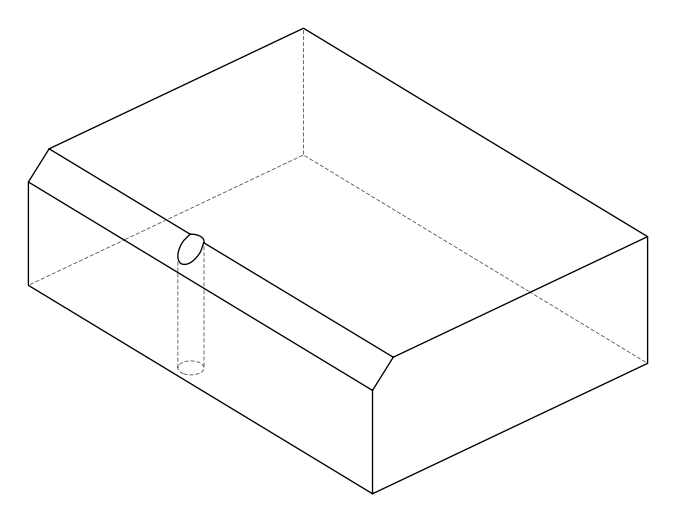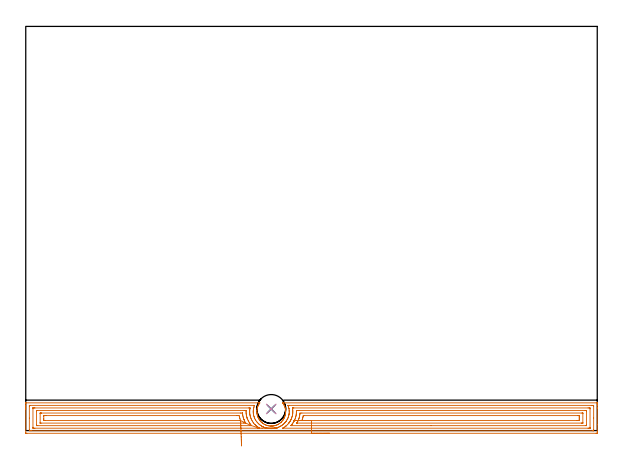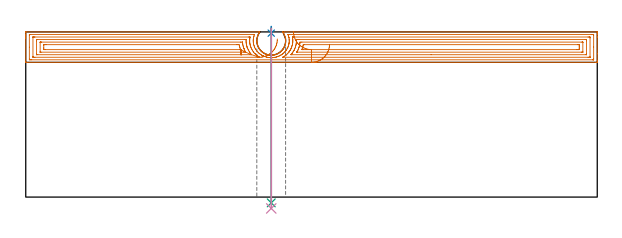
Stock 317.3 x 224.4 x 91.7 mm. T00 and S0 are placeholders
(PLAN: 4 operations, 3 tool changes, 16.3 min)
(1 AREA_MILL | FG_CHAMFER_SURFACE | UGT0205_001 | 15.47 min | 45284 mm3)
(2 SPOT_DRILL | STEP1HOLE | NXT0321_9005460120000 | 0.03 min | 0 mm3)
(3 DRILL_THROUGH_HOLE_INTO_CENTER | STEP1HOLE | NXT0301_065 | 0.39 min | 6029 mm3)
(4 DRILL_TO_ENLARGE_THROUGH_HOLE | STEP1HOLE | UGT0301_006 | 0.4 min | 11396 mm3)
(TOOL UGT0205_001 | Chamfer Mill 20 x 3 x 45 deg. | D20 FL50 Z2)
(TOOL NXT0321_9005460120000 | NC Spot Drill, 142deg, 12mm, Carbide, Uncoated | D12 PA142 FL30 Z2)
(TOOL NXT0301_065 | Carbide Drill 9.4mm [860.1-0940-075A1-MM 2214] | D9.4 PA140 FL98 Z2)
(TOOL UGT0301_006 | Twist Drill 16 mm | D16 PA118 FL120 Z2)
(OP 1 AREA_MILL)
G17 G21 G94 G90
T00 M6
G54
G17 G0 G90 X168.65 Y-1.5 S1061 M3
G43 Z101.7 H0
Z84.8
G94 G1 X168.612 Z83.928 F250.
X168.498 Z83.063
X168.309 Z82.212
X168.047 Z81.38
X167.713 Z80.574
X167.31 Z79.8
X166.842 Z79.064
X166.31 Z78.372
X165.721 Z77.729
X165.078 Z77.139
X164.386 Z76.608
X163.65 Z76.14
X162.876 Z75.737
X162.07 Z75.403
X161.238 Z75.141
X160.387 Z74.952
X159.522 Z74.838
X158.65 Z74.8
X0.611
X0.21 Y-1.496 Z74.802
X0.01 Y-1.492 Z74.806
X0. Y-1.288 Z75.01
Y11.65 Z87.945
Y12.256 Z88.55
Y12.814 Z89.11
Y13.14 Z89.436
Y13.698 Z89.994
Y14.024 Z90.319
Y15.037 Z91.337
X0.008 Y15.383 Z91.674
X0.009 Y15.397 Z91.688
X0.165 Y15.4 Z91.7
X129.185
X129.959 Y15.394 Z91.691
X129.937 Y15.359 Z91.656
X129.792 Y15.146 Z91.445
X129.448 Y14.61 Z90.909
X129.202 Y14.184 Z90.484
X128.991 Y13.73 Z90.03
X128.812 Y13.292 Z89.592
X128.66 Y12.85 Z89.15
X128.539 Y12.411 Z88.711
X128.448 Y11.97 Z88.27
X128.329 Y11.09 Z87.39
X128.31 Y10.901 Z87.201
X128.309 Y10.21 Z86.51
X128.31 Y10.099 Z86.399
X128.344 Y9.714 Z86.014
X128.392 Y9.33 Z85.63
X128.471 Y8.889 Z85.189
X128.575 Y8.45 Z84.75
X128.707 Y8.008 Z84.308
X128.864 Y7.57 Z83.87
X129.025 Y7.19 Z83.49
X129.202 Y6.814 Z83.114
X129.269 Y6.69 Z82.99
X129.536 Y6.245 Z82.545
X129.825 Y5.81 Z82.11
X129.957 Y5.631 Z81.93
X130.095 Y5.457 Z81.755
X130.341 Y5.181 Z81.481
X130.567 Y4.931 Z81.229
X130.772 Y4.723 Z81.022
X130.987 Y4.522 Z80.821
X131.087 Y4.439 Z80.738
X131.276 Y4.282 Z80.58
X131.417 Y4.173 Z80.469
X131.573 Y4.051 Z80.349
X131.834 Y3.87 Z80.17
X131.88 Y3.838 Z80.138
X132.321 Y3.571 Z79.869
X132.772 Y3.328 Z79.625
X133.101 Y3.171 Z79.47
X133.38 Y3.056 Z79.356
X133.664 Y2.952 Z79.251
X134.109 Y2.816 Z79.112
X134.273 Y2.772 Z79.071
X134.362 Y2.75 Z79.048
X134.557 Y2.702 Z78.996
X135.002 Y2.615 Z78.912
X135.449 Y2.556 Z78.85
X135.895 Y2.515 Z78.815
X136.118 Y2.504 Z78.804
X136.238 Y2.505 Z78.805
X136.289 Y2.506 Z78.803
X136.328 Z78.802
X136.423 Y2.505 Z78.805
X136.509
X136.788 Y2.52 Z78.82
X136.791
X137.234 Y2.565 Z78.857
X137.54 Y2.608 Z78.905
X137.681 Y2.628 Z78.926
X138.114 Y2.717 Z79.014
X138.126 Y2.72 Z79.016
X138.574 Y2.84 Z79.138
X139.018 Y2.985 Z79.284
X139.496 Y3.172 Z79.469
X139.629 Y3.234 Z79.533
X139.911 Y3.369 Z79.666
X140.361 Y3.62 Z79.917
X140.803 Y3.894 Z80.192
X140.901 Y3.963 Z80.262
X141.027 Y4.051 Z80.349
X141.367 Y4.32 Z80.617
X141.685 Y4.591 Z80.891
X141.695 Y4.6 Z80.899
X141.836 Y4.739 Z81.034
X141.993 Y4.891 Z81.189
X142.034 Y4.931 Z81.229
X142.318 Y5.242 Z81.538
X142.588 Y5.56 Z81.859
X142.773 Y5.81 Z82.11
X142.786 Y5.829 Z82.128
X142.943 Y6.066 Z82.362
X142.976 Y6.114 Z82.413
X143.014 Y6.171 Z82.471
X143.064 Y6.245 Z82.545
X143.328 Y6.69 Z82.99
X143.48 Y6.976 Z83.276
X143.732 Y7.57 Z83.87
X143.893 Y8.008 Z84.308
X144.025 Y8.45 Z84.75
X144.129 Y8.889 Z85.189
X144.207 Y9.33 Z85.63
X144.259 Y9.769 Z86.069
X144.287 Y10.21 Z86.51
X144.29 Y10.65 Z86.95
X144.27 Y11.09 Z87.39
X144.225 Y11.531 Z87.831
X144.156 Y11.97 Z88.27
X144.061 Y12.411 Z88.711
X143.94 Y12.85 Z89.15
X143.789 Y13.292 Z89.592
X143.612 Y13.73 Z90.03
X143.48 Y14.024 Z90.324
X143.325 Y14.32 Z90.619
X143.154 Y14.61 Z90.91
X142.74 Y15.239 Z91.538
X142.663 Y15.355 Z91.655
X142.639 Y15.393 Z91.693
X143.471 Y15.4 Z91.7
X317.135
X317.291 Y15.397 Z91.688
X317.292 Y15.383 Z91.674
X317.3 Y15.037 Z91.337
Y14.677 Z90.977
Y14.024 Z90.319
Y12.814 Z89.11
Y12.256 Z88.55
Y3.249 Z79.547
Y-0.73 Z75.567
X317.297 Y-1.009 Z75.289
X317.291 Y-1.492 Z74.806
X317.179 Y-1.495 Z74.803
X316.689 Y-1.5 Z74.8
X158.65
Y-0.086 Z76.214
X3.29
X2.397 Y-0.085 Z76.215
X2.357 Y-0.084 Z76.216
X2.01 Y-0.071 Z76.229
X2.006 Y0.034 Z76.334
X2.001 Y0.267 Z76.567
X2. Y6.901 Z83.201
X2.001 Y13.532 Z89.832
X2.008 Y13.926 Z90.226
X2.01 Y13.974 Z90.274
X2.026 Y13.979 Z90.279
X2.077 Y13.982 Z90.282
X2.184 Y13.984 Z90.284
X2.397 Y13.986 Z90.286
X2.436
X126.546 Y13.985 Z90.285
X126.907 Y13.98 Z90.28
X126.988 Y13.979 Z90.279
X126.987 Y13.946 Z90.246
X126.713 Y13.14 Z89.44
X126.666 Y12.982 Z89.282
X126.507 Y12.354 Z88.654
X126.49 Y12.272 Z88.572
X126.487 Y12.256 Z88.556
X126.378 Y11.499 Z87.799
X126.363 Y11.371 Z87.671
X126.327 Y11.023 Z87.323
X126.314 Y10.678 Z86.978
Y10.487 Z86.787
X126.319 Y10.143 Z86.443
X126.339 Y9.769 Z86.069
X126.358 Y9.603 Z85.903
X126.409 Y9.215 Z85.515
X126.482 Y8.743 Z85.043
X126.486 Y8.719 Z85.019
X126.507 Y8.623 Z84.923
X126.725 Y7.834 Z84.134
X126.825 Y7.519 Z83.819
X127.049 Y6.95 Z83.25
X127.399 Y6.195 Z82.495
X127.474 Y6.066 Z82.366
X127.579 Y5.888 Z82.188
X128.044 Y5.181 Z81.481
X128.292 Y4.851 Z81.151
X128.778 Y4.297 Z80.597
X129.185 Y3.874 Z80.174
X129.427 Y3.649 Z79.949
X129.708 Y3.413 Z79.713
X130.078 Y3.121 Z79.421
X130.428 Y2.874 Z79.174
X130.966 Y2.528 Z78.828
X130.978 Y2.521 Z78.821
X131.597 Y2.191 Z78.491
X131.864 Y2.061 Z78.361
X132.034 Y1.982 Z78.282
X132.727 Y1.704 Z78.004
X132.757 Y1.693 Z77.993
X132.907 Y1.644 Z77.944
X133.65 Y1.435 Z77.735
X133.934 Y1.362 Z77.662
X134.542 Y1.244 Z77.544
X135.012 Y1.179 Z77.479
X135.435 Y1.137 Z77.437
X135.985 Y1.1 Z77.4
X136.328 Y1.097 Z77.397
X136.865 Y1.112 Z77.412
X137.221 Y1.141 Z77.441
X137.68 Y1.19 Z77.49
X138.114 Y1.254 Z77.554
X138.443 Y1.318 Z77.618
X139.007 Y1.449 Z77.749
X139.161 Y1.491 Z77.791
X139.68 Y1.644 Z77.944
X139.868 Y1.706 Z78.006
X139.9 Y1.717 Z78.017
X140.485 Y1.949 Z78.249
X140.793 Y2.091 Z78.391
X141.09 Y2.234 Z78.534
X141.634 Y2.528 Z78.828
X141.667 Y2.547 Z78.847
X142.207 Y2.896 Z79.196
X142.578 Y3.163 Z79.463
X142.72 Y3.273 Z79.573
X142.892 Y3.413 Z79.713
X143.202 Y3.68 Z79.98
X143.471 Y3.929 Z80.229
X143.655 Y4.115 Z80.415
X143.827 Y4.297 Z80.597
X144.078 Y4.58 Z80.88
X144.364 Y4.917 Z81.217
X144.478 Y5.069 Z81.369
X144.556 Y5.181 Z81.481
X144.834 Y5.6 Z81.9
X145.123 Y6.066 Z82.366
X145.172 Y6.15 Z82.45
X145.257 Y6.304 Z82.604
X145.462 Y6.747 Z83.047
X145.547 Y6.95 Z83.25
X145.718 Y7.378 Z83.678
X145.875 Y7.834 Z84.134
X145.938 Y8.044 Z84.344
X146.112 Y8.719 Z85.019
X146.119 Y8.749 Z85.049
X146.15 Y8.92 Z85.22
X146.233 Y9.52 Z85.82
X146.24 Y9.603 Z85.903
X146.282 Y10.356 Z86.656
X146.28 Y10.487 Z86.787
X146.252 Y11.27 Z87.57
X146.241 Y11.371 Z87.671
X146.15 Y12.083 Z88.383
X146.116 Y12.256 Z88.556
X146.107 Y12.298 Z88.598
X145.887 Y13.14 Z89.44
X145.766 Y13.521 Z89.821
X145.678 Y13.762 Z90.062
X145.63 Y13.897 Z90.197
X145.602 Y13.98 Z90.28
X145.617 Y13.981 Z90.281
X145.723 Y13.983 Z90.283
X146.15 Y13.986 Z90.286
X146.189
X314.01
X314.903 Y13.985 Z90.285
X314.944 Y13.984 Z90.284
X315.29 Y13.971 Z90.271
X315.293 Y13.866 Z90.166
X315.298 Y13.633 Z89.933
X315.3 Y6.999 Z83.299
X315.299 Y0.368 Z76.668
X315.292 Y-0.026 Z76.274
X315.29 Y-0.074 Z76.226
X315.274 Y-0.079 Z76.221
X315.223 Y-0.082 Z76.218
X315.116 Y-0.084 Z76.216
X314.903 Y-0.086 Z76.214
X314.864
X158.65
Y1.328 Z77.628
X142.896 Y1.329 Z77.629
X142.849 Y1.331 Z77.631
X142.807 Y1.335 Z77.635
X142.753 Y1.343 Z77.643
X142.8 Y1.374 Z77.674
X142.831 Y1.394 Z77.694
X143.238 Y1.644 Z77.944
X143.38 Y1.734 Z78.034
X143.471 Y1.795 Z78.095
X143.903 Y2.1 Z78.4
X144.364 Y2.448 Z78.748
X144.409 Y2.484 Z78.784
X144.46 Y2.528 Z78.828
X144.878 Y2.903 Z79.203
X145.257 Y3.259 Z79.559
X145.333 Y3.337 Z79.637
X145.404 Y3.413 Z79.713
X145.753 Y3.806 Z80.106
X146.15 Y4.273 Z80.573
X146.16 Y4.287 Z80.587
X146.168 Y4.297 Z80.597
X146.521 Y4.814 Z81.114
X146.759 Y5.181 Z81.481
X146.868 Y5.355 Z81.655
X147.043 Y5.648 Z81.948
X147.184 Y5.926 Z82.226
X147.25 Y6.066 Z82.366
X147.46 Y6.537 Z82.837
X147.625 Y6.95 Z83.25
X147.707 Y7.176 Z83.476
X147.925 Y7.834 Z84.134
X147.928 Y7.842 Z84.142
X147.936 Y7.874 Z84.174
X148.093 Y8.562 Z84.862
X148.121 Y8.719 Z85.019
X148.21 Y9.331 Z85.631
X148.238 Y9.603 Z85.903
X148.271 Y10.155 Z86.455
X148.279 Y10.487 Z86.787
X148.261 Y11.049 Z87.349
X148.241 Y11.371 Z87.671
X148.163 Y12.03 Z88.33
X148.082 Y12.534 Z88.834
X148.081 Y12.559 Z88.859
X148.082 Y12.564 Z88.864
X148.101 Y12.566 Z88.866
X148.191 Y12.569 Z88.869
X148.51 Y12.571 Z88.871
X148.828
X312.224
X312.8 Y12.57 Z88.87
X313.117 Y12.567 Z88.867
X313.222 Y12.564 Z88.864
X313.29 Y12.552 Z88.852
X313.294 Y12.437 Z88.737
X313.298 Y12.256 Z88.556
X313.3 Y12.075 Z88.375
Y1.464 Z77.764
X313.297 Y1.403 Z77.703
X313.292 Y1.355 Z77.655
X313.287 Y1.335 Z77.635
X313.275 Y1.334 Z77.634
X313.117 Y1.331 Z77.631
X312.543 Y1.329 Z77.629
X312.224 Y1.328 Z77.628
X158.65
Y2.743 Z79.043
X147.719
X147.364 Y2.745 Z79.045
X147.268 Y2.747 Z79.047
X147.196 Y2.749 Z79.049
X147.753 Y3.413 Z79.713
X147.835 Y3.512 Z79.812
X147.936 Y3.641 Z79.941
X148.206 Y4.029 Z80.329
X148.386 Y4.297 Z80.597
X148.559 Y4.564 Z80.864
X148.828 Y4.998 Z81.298
X148.895 Y5.115 Z81.415
X148.929 Y5.181 Z81.481
X149.186 Y5.711 Z82.011
X149.346 Y6.066 Z82.366
X149.455 Y6.329 Z82.629
X149.693 Y6.95 Z83.25
X149.701 Y6.97 Z83.27
X149.721 Y7.034 Z83.334
X149.903 Y7.654 Z83.954
X149.949 Y7.834 Z84.134
X150.074 Y8.369 Z84.669
X150.131 Y8.719 Z85.019
X150.192 Y9.137 Z85.437
X150.239 Y9.603 Z85.903
X150.262 Y9.952 Z86.252
X150.279 Y10.487 Z86.787
X150.28 Y10.818 Z87.118
X150.286 Y11.15 Z87.45
X150.614 Y11.154 Z87.454
X150.832 Y11.156 Z87.456
X151.507 Y11.157 Z87.457
X151.723
X310.655
X311.189 Y11.155 Z87.455
X311.244 Y11.154 Z87.454
X311.281 Y11.151 Z87.451
X311.29 Y11.144 Z87.444
X311.292 Y11.122 Z87.422
X311.297 Y10.921 Z87.221
X311.3 Y10.518 Z86.818
Y3.413 Z79.713
X311.296 Y2.986 Z79.286
X311.292 Y2.773 Z79.073
X311.29 Y2.752 Z79.052
X311.269 Y2.749 Z79.049
X311.212 Y2.746 Z79.046
X311.114 Y2.744 Z79.044
X225.058 Y2.743 Z79.043
X158.65
Y4.157 Z80.457
X150.614
X150.567 Y4.158 Z80.458
X150.53 Y4.161 Z80.461
X150.517 Y4.162 Z80.462
X150.54 Y4.212 Z80.512
X150.582 Y4.297 Z80.597
X150.593 Y4.318 Z80.618
X150.614 Y4.353 Z80.653
X150.902 Y4.896 Z81.196
X151.043 Y5.181 Z81.481
X151.189 Y5.497 Z81.797
X151.432 Y6.066 Z82.366
X151.453 Y6.119 Z82.419
X151.507 Y6.261 Z82.561
X151.683 Y6.776 Z83.076
X151.736 Y6.95 Z83.25
X151.884 Y7.461 Z83.761
X151.976 Y7.834 Z84.134
X152.055 Y8.176 Z84.476
X152.144 Y8.719 Z85.019
X152.177 Y8.939 Z85.239
X152.251 Y9.603 Z85.903
X152.266 Y9.736 Z86.036
X153.293 Y9.743 Z86.043
X308.794 Y9.742 Z86.042
X309.077 Y9.739 Z86.039
X309.264 Y9.736 Z86.036
X309.292 Y9.73 Z86.03
X309.294 Y9.721 Z86.021
X309.297 Y9.694 Z85.994
X309.299 Y9.603 Z85.903
Y4.297 Z80.597
X309.297 Y4.217 Z80.517
X309.294 Y4.178 Z80.478
X309.291 Y4.164 Z80.464
X309.219 Y4.162 Z80.462
X308.936 Y4.158 Z80.458
X308.794 Y4.157 Z80.457
X308.653
X158.65
Y5.571 Z81.871
X154.186
X153.792
X153.519 Y5.572 Z81.872
X153.455 Y5.574 Z81.874
X153.377 Y5.578 Z81.878
X153.331 Y5.587 Z81.887
X153.496 Y6.066 Z82.366
X153.666 Y6.58 Z82.88
X153.778 Y6.95 Z83.25
X153.867 Y7.266 Z83.566
X154.008 Y7.834 Z84.134
X154.041 Y7.977 Z84.277
X154.061 Y8.079 Z84.379
X154.09 Y8.229 Z84.529
X154.107 Y8.299 Z84.599
X154.116 Y8.323 Z84.623
X154.125 Y8.324 Z84.624
X154.186 Y8.326 Z84.626
X154.58 Y8.328 Z84.628
X306.368
X306.867 Y8.326 Z84.626
X307.267 Y8.322 Z84.622
X307.29 Y8.32 Z84.62
X307.296 Y8.294 Z84.594
X307.299 Y7.834 Z84.134
X307.3 Y7.406 Z83.706
Y6.521 Z82.821
X307.298 Y6.066 Z82.366
X307.295 Y5.642 Z81.942
X307.29 Y5.582 Z81.882
X307.241 Y5.578 Z81.878
X307.117 Y5.575 Z81.875
X306.867 Y5.572 Z81.872
X306.474 Y5.571 Z81.871
X305.974
X158.65
X157.778 Z81.909
X156.914 Z82.023
X156.062 Z82.212
X155.23 Z82.474
X154.424 Z82.808
X153.65 Z83.211
X152.914 Z83.68
X152.222 Z84.211
X151.579 Z84.8
X150.99 Z85.443
X150.459 Z86.135
X149.99 Z86.871
X149.587 Z87.645
X149.253 Z88.451
X148.991 Z89.283
X148.802 Z90.135
X148.688 Z90.999
X148.65 Z91.871
G0 X139.667 Y1.463 Z87.764
G1 X139.64 Z86.892
X139.538 Y1.462 Z86.026
X139.36 Y1.459 Z85.172
X139.108 Y1.456 Z84.337
X138.785 Y1.452 Z83.526
X138.392 Y1.447 Z82.747
X137.933 Y1.441 Z82.005
X137.411 Y1.434 Z81.307
X136.83 Y1.427 Z80.656
X136.195 Y1.418 Z80.058
X135.51 Y1.409 Z79.518
X134.78 Y1.4 Z79.04
X134.012 Y1.39 Z78.627
X133.21 Y1.38 Z78.283
X132.382 Y1.369 Z78.01
X131.533 Y1.358 Z77.81
X130.669 Y1.347 Z77.685
X129.799 Y1.335 Z77.635
X129.501 Y1.331 Z77.631
X129.185 Y1.33 Z77.63
X128.611 Y1.329 Z77.629
X5.076
X4.5 Y1.33 Z77.63
X4.183 Y1.333 Z77.633
X4.078 Y1.335 Z77.635
X4.01 Y1.348 Z77.648
X4.006 Y1.463 Z77.763
X4.002 Y1.644 Z77.944
X4. Y1.825 Z78.125
X4.001 Y12.436 Z88.736
X4.003 Y12.497 Z88.797
X4.008 Y12.545 Z88.845
X4.013 Y12.565 Z88.865
X4.025 Y12.566 Z88.866
X4.183 Y12.569 Z88.869
X4.757 Y12.571 Z88.871
X5.076
X123.828
X124.405 Y12.569 Z88.869
X124.477 Y12.566 Z88.866
X124.518 Y12.563 Z88.863
X124.507 Y12.468 Z88.768
X124.477 Y12.256 Z88.556
X124.398 Y11.691 Z87.991
X124.361 Y11.371 Z87.671
X124.323 Y10.881 Z87.181
X124.319 Y10.487 Z86.787
X124.327 Y9.993 Z86.293
X124.356 Y9.603 Z85.903
X124.426 Y9.01 Z85.31
X124.48 Y8.719 Z85.019
X124.549 Y8.367 Z84.667
X124.666 Y7.888 Z84.188
X124.68 Y7.834 Z84.134
X124.721 Y7.684 Z83.984
X124.976 Y6.95 Z83.25
X125.128 Y6.547 Z82.847
X125.359 Y6.066 Z82.366
X125.614 Y5.556 Z81.856
X125.845 Y5.181 Z81.481
X126.232 Y4.569 Z80.869
X126.436 Y4.297 Z80.597
X126.507 Y4.207 Z80.507
X127.206 Y3.413 Z79.713
X127.298 Y3.313 Z79.613
X127.399 Y3.208 Z79.508
X127.75 Y2.872 Z79.172
X128.145 Y2.528 Z78.828
X128.292 Y2.407 Z78.707
X128.835 Y1.991 Z78.291
X129.185 Y1.756 Z78.056
X129.352 Y1.644 Z77.944
X129.799 Y1.335 Z77.635
X125.39 Y2.75 Z79.05
X124.721 Y2.744 Z79.044
X124.504 Y2.743 Z79.043
X6.645
X6.111 Y2.744 Z79.044
X6.056 Y2.746 Z79.046
X6.019 Y2.749 Z79.049
X6.01 Y2.756 Z79.056
X6.008 Y2.778 Z79.078
X6.003 Y2.979 Z79.279
X6. Y3.382 Z79.682
Y10.487 Z86.787
X6.004 Y10.914 Z87.214
X6.008 Y11.126 Z87.426
X6.01 Y11.148 Z87.448
X6.031 Y11.15 Z87.45
X6.088 Y11.154 Z87.454
X6.186 Y11.156 Z87.456
X121.366 Y11.157 Z87.457
X122.042 Y11.155 Z87.455
X122.263 Y11.153 Z87.453
X122.312 Y11.151 Z87.451
X122.32 Y11.136 Z87.436
X122.324 Y11.092 Z87.392
X122.319 Y10.487 Z86.787
X122.321 Y10.211 Z86.511
X122.353 Y9.603 Z85.903
X122.387 Y9.261 Z85.561
X122.465 Y8.719 Z85.019
X122.56 Y8.206 Z84.506
X122.654 Y7.834 Z84.134
X122.746 Y7.492 Z83.792
X122.899 Y6.986 Z83.286
X122.911 Y6.95 Z83.25
X122.935 Y6.878 Z83.178
X123.252 Y6.066 Z82.366
X123.519 Y5.488 Z81.788
X123.68 Y5.181 Z81.481
X123.828 Y4.909 Z81.209
X124.217 Y4.297 Z80.597
X124.417 Y3.99 Z80.29
X124.721 Y3.566 Z79.866
X124.788 Y3.48 Z79.78
X124.843 Y3.413 Z79.713
X125.39 Y2.75 Z79.05
X122.084 Y4.164 Z80.464
X121.149 Y4.157 Z80.457
X8.506 Y4.158 Z80.458
X8.222 Y4.161 Z80.461
X8.035 Y4.164 Z80.464
X8.008 Y4.17 Z80.47
X8.006 Y4.179 Z80.479
X8.003 Y4.206 Z80.506
X8.001 Y4.297 Z80.597
Y9.603 Z85.903
X8.003 Y9.683 Z85.983
X8.006 Y9.722 Z86.022
X8.009 Y9.736 Z86.036
X8.081 Y9.738 Z86.038
X8.364 Y9.742 Z86.042
X8.506 Y9.743 Z86.043
X8.647
X119.364
X120.117 Y9.741 Z86.041
X120.256 Y9.739 Z86.039
X120.301 Y9.736 Z86.036
X120.326 Y9.729 Z86.029
X120.35 Y9.51 Z85.81
X120.453 Y8.719 Z85.019
X120.486 Y8.491 Z84.791
X120.624 Y7.834 Z84.134
X120.745 Y7.351 Z83.651
X120.869 Y6.95 Z83.25
X121.149 Y6.124 Z82.424
X121.171 Y6.066 Z82.366
X121.185 Y6.031 Z82.331
X121.41 Y5.501 Z81.801
X121.563 Y5.181 Z81.481
X121.981 Y4.358 Z80.658
X122.018 Y4.297 Z80.597
X122.042 Y4.256 Z80.556
X122.084 Y4.164 Z80.464
X119.277 Y5.578 Z81.878
X119.268 Y5.576 Z81.876
X119.137 Y5.573 Z81.873
X118.97 Y5.571 Z81.871
X10.932
X10.433 Y5.573 Z81.873
X10.033 Y5.577 Z81.877
X10.01 Y5.58 Z81.88
X10.004 Y5.606 Z81.906
X10.001 Y6.066 Z82.366
X10. Y6.494 Z82.794
X10.002 Y7.834 Z84.134
X10.005 Y8.258 Z84.558
X10.01 Y8.318 Z84.618
X10.06 Y8.322 Z84.622
X10.183 Y8.325 Z84.625
X10.433 Y8.328 Z84.628
X10.827 Y8.329 Z84.629
X11.326
X117.079
X117.578 Y8.328 Z84.628
X117.974 Y8.326 Z84.626
X118.471 Y8.322 Z84.622
X118.589 Y7.834 Z84.134
X118.628 Y7.679 Z83.979
X118.825 Y6.95 Z83.25
X118.978 Y6.447 Z82.747
X119.269 Y5.62 Z81.92
X119.277 Y5.587 Z81.887
Y5.578 Z81.878
X119.302 Y4.935 Z81.289
X119.328 Y4.243 Z80.758
X119.356 Y3.508 Z80.289
X119.386 Y2.734 Z79.887
X119.417 Y1.929 Z79.553
X119.448 Y1.097 Z79.291
X119.481 Y0.246 Z79.103
X119.514 Y-0.618 Z78.989
X119.547 Y-1.489 Z78.951
X119.58 Y-2.36 Z78.99
X119.613 Y-3.224 Z79.104
X119.646 Y-4.075 Z79.293
X119.678 Y-4.907 Z79.556
X119.708 Y-5.712 Z79.89
X119.738 Y-6.485 Z80.293
X119.766 Y-7.22 Z80.762
X119.793 Y-7.912 Z81.293
X119.817 Y-8.554 Z81.883
G0 Z101.7
M5
M2
(OP 2 SPOT_DRILL)
G17 G21 G94 G90
T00 M6
G54
G17 G0 G90 X136.3 Y12. S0 M3
G43 Z101.7 H0
G94 G81 G98 Z91.011 F250. R94.7
G80
M5
M2
(OP 3 DRILL_THROUGH_HOLE_INTO_CENTER)
G17 G21 G94 G90
T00 M6
G54
G17 G0 G90 X136.3 Y12. S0 M3
G43 Z101.7 H1
G94 G73 G98 Z-3.211 F250. Q8.628 R93.7
G80
M5
M2
(OP 4 DRILL_TO_ENLARGE_THROUGH_HOLE)
G17 G21 G94 G90
T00 M6
G54
G17 G0 G90 X136.3 Y12. S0 M3
G43 Z101.7 H0
G94 G73 G98 Z-6.307 F250. Q14.001 R93.7
G80
M5
M2
